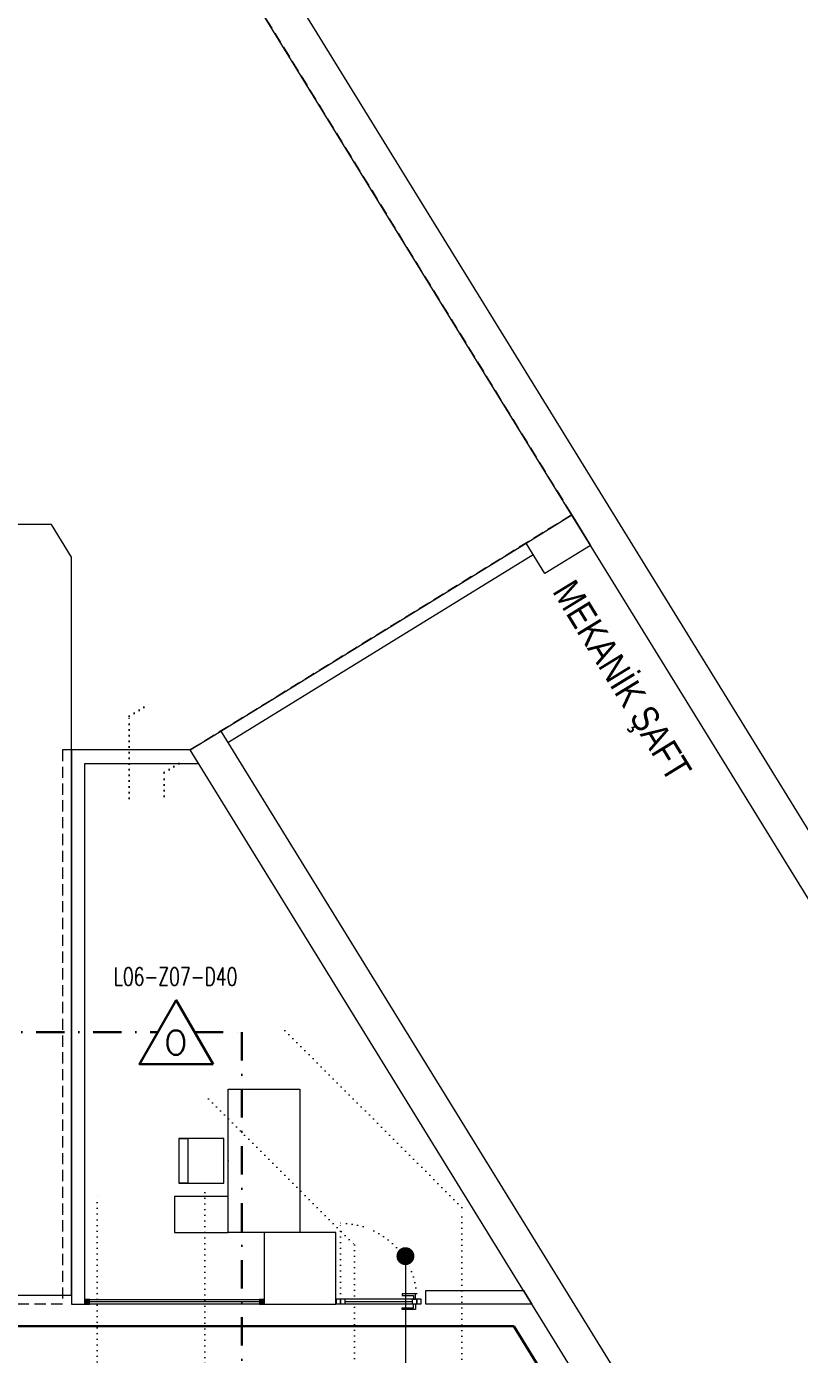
# Model space of a CAD drawing. Header units: metres. Extents: x -19121 to 152404, y -12107 to 29421.
# Drawn here: x 2695 to 3557, y 7134 to 8616 of the extents above; entities that cross this region are included whole.
import ezdxf
from ezdxf.enums import TextEntityAlignment as Align

# ---------------------------------------------------------------- set-up
doc = ezdxf.new("R2010")
doc.units = ezdxf.units.M
doc.header["$LTSCALE"] = 50
doc.header["$MEASUREMENT"] = 0
for name, pattern in [('DASHDOT', [25.4, 12.7, -6.35, 0, -6.35]), ('DOT2', [0.125, 0, -0.125]), ('DOT5', [0.75, 0, -0.75]), ('HIDDEN', [0.375, 0.25, -0.125])]:
    doc.linetypes.add(name, pattern=pattern)
doc.layers.get('0').update_dxf_attribs({"color": 9, "lineweight": 9})
for name, color, linetype, lineweight in [('00', 9, 'Continuous', 9), ('01', 9, 'Continuous', 9), ('05', 9, 'Continuous', 9), ('06B', 9, 'Continuous', 9), ('06D', 9, 'Continuous', 9), ('10', 9, 'Continuous', 9), ('15', 9, 'Continuous', 9), ('20', 9, 'DOT2', 9), ('21', 9, 'Continuous', 9), ('21_mahal200', 9, 'Continuous', 9), ('E-DEDEKTÖR NUMARALARI', 20, 'Continuous', 30), ('E-KABLO', 7, 'Continuous', 30), ('E-OPTİK DUMAN DEDEKTÖRÜ', 7, 'Continuous', 30)]:
    doc.layers.add(name, color=color, linetype=linetype, lineweight=lineweight)
doc.styles.add('E-YAZI', font='txttw.shx', dxfattribs={"height": 200})
doc.styles.add('MuuM_TEXT-STANDART', font='ARIALN.TTF')
doc.dimstyles.new('MuuM_DIM200', dxfattribs={"dimscale": 20, "dimtxt": 2, "dimasz": 1, "dimexe": 1, "dimexo": 1, "dimgap": 1, "dimtad": 1, "dimdec": 1, "dimrnd": 0.5, "dimdsep": 46, "dimtxsty": 'MuuM_TEXT-STANDART', "dimblk": 'ARCHTICK', "dimcen": 0, "dimdle": 0.15, "dimclrd": 256, "dimclre": 256, "dimclrt": 256, "dimadec": 0, "dimazin": 0, "dimtfac": 5, "dimtdec": 1, "dimtix": 1, "dimtmove": 2, "dimatfit": 3, "dimldrblk": 'DOT', "dimfxl": 3, "dimfxlon": 1, "dimtolj": 1, "dimlwd": -1, "dimlwe": -1, "dimarcsym": 0})

# ---------------------------------------------------------------- blocks, each defined once
blk = doc.blocks.new('100_OPTİK DUMAN DEDEKTÖRÜ 085')
at = {"layer": 'E-OPTİK DUMAN DEDEKTÖRÜ', "color": 4}
blk.add_lwpolyline([(2.059, 0), (0, 3.566), (-2.059, 0)], close=True, dxfattribs=at)
at = {"layer": 'E-OPTİK DUMAN DEDEKTÖRÜ', "color": 3, "style": 'E-YAZI'}
blk.add_text('O', height=1.36, dxfattribs=at).set_placement((-0.022, 1.201), align=Align.MIDDLE)
blk = doc.blocks.new('p-kolon_80x80')
blk.add_lwpolyline([(-40, -40), (40, -40), (40, 40), (-40, 40)], close=True)
blk = doc.blocks.new('2.bod.sitatik')
at = {"layer": '01'}
for points in [[(6612.7, -2131.8), (4752.4, -1474.9), (3694.6, -1194.2), (2863.6, 154.4)], [(2885.9, 194.4), (3720.3, -1159.7), (4764.2, -1436.6), (6627.6, -2094.7)]]:
    blk.add_lwpolyline(points, dxfattribs=at)
for points in [[(3324.2, -593.2), (3273.2, -624.7), (3252.2, -590.6), (3303.3, -559.2)], [(2911.6, -800.5), (3399.2, -1591.8), (3464.9, -1609), (3454.7, -1647.6), (3373.6, -1626.4), (2877.6, -821.5), (2911.6, -800.5)]]:
    blk.add_lwpolyline(points, close=True, dxfattribs=at)
blk.add_blockref('p-kolon_80x80', (3000, -1400), dxfattribs=at)
blk = doc.blocks.new('p-sandalye-03')
for points in [[(-5, -25.1), (-5, 24.9), (-55, 24.9), (-55, -25.1), (-5, -25.1)], [(-55, 24.9), (-45, 24.9), (-45, -25.1), (-55, -25.1)]]:
    blk.add_lwpolyline(points)
blk.add_point((0, -0.1))
blk = doc.blocks.new('m-calisma unitesi 02')
at = {"ltscale": 0.5}
blk.add_lwpolyline([(-160, 140), (-160, 80), (-120, 80), (-120, 140)], close=True, dxfattribs=at)
blk.add_lwpolyline([(0, 80), (0, 0), (-160, 0), (-160, 80)], close=True)
at = {"linetype": 'DOT5'}
blk.add_lwpolyline([(-160, 80), (-160, 80)], dxfattribs=at)
at = {"rotation": 270}
blk.add_blockref('p-sandalye-03', (-80, 80), dxfattribs=at)
blk = doc.blocks.new('p-al-01')
at = {"layer": '06B'}
for points in [[(27, 4.3), (27, 10.6), (42, 10.6), (42, 8.7), (29.3, 8.7), (29.3, 8.7), (29.3, 4.3), (27, 4.3)], [(27, -0.7), (27, -6.9), (42, -6.9), (42, -5), (29.3, -5), (29.3, -5), (29.3, -0.7), (27, -0.7)]]:
    blk.add_lwpolyline(points, dxfattribs=at)
at = {"layer": '06D'}
for p, q in [((115.7, 4.3), (28.8, 4.3)), ((28.8, -0.7), (115.7, -0.7))]:
    blk.add_line(p, q, dxfattribs=at)
at = {"layer": '10'}
for points in [[(25.7, -0.7), (25.7, 4.3), (20.7, 4.3), (20.7, -0.7)], [(30.7, -0.7), (30.7, 4.3), (25.7, 4.3), (25.7, -0.7)], [(110.7, -0.7), (110.7, 4.3), (105.7, 4.3), (105.7, -0.7)], [(115.7, -0.7), (115.7, 4.3), (110.7, 4.3), (110.7, -0.7)]]:
    blk.add_lwpolyline(points, close=True, dxfattribs=at)
at = {"layer": '15'}
blk.add_lwpolyline([(105.7, 1.8), (30.7, 1.8)], dxfattribs=at)
at = {"layer": '20'}
blk.add_lwpolyline([(110.7, -0.7), (110.7, -85.7)], dxfattribs=at)
blk.add_arc((110.7, -0.7), 85, 180, 270, dxfattribs=at)
blk = doc.blocks.new('prf-10x10')
blk.add_lwpolyline([(-5, -5), (5, -5), (5, 5), (-5, 5)], close=True)
at = {"color": 255}
blk.add_solid([(-5, -5), (5, -5), (-5, 5), (5, 5)], dxfattribs=at)
at = {"layer": '10'}
blk.add_point((0, 0), dxfattribs=at)
blk = doc.blocks.new('_ArchTick')
at = {"color": 0, "linetype": 'ByBlock', "const_width": 0.15}
blk.add_lwpolyline([(-0.5, -0.5), (0.5, 0.5)], dxfattribs=at)
blk = doc.blocks.new('_Dot')
at = {"color": 0, "linetype": 'ByBlock', "lineweight": -2}
blk.add_line((-0.5, 0), (-1, 0), dxfattribs=at)
at = {"color": 0, "linetype": 'ByBlock', "const_width": 0.5}
blk.add_lwpolyline([(-0.25, 0, 1), (0.25, 0, 1)], format="xyb", close=True, dxfattribs=at)
blk = doc.blocks.new('2.bod.Mimari')
at = {"layer": '00'}
for points in [[(2911.64, -800.47), (3252.18, -590.64)], [(2919.51, -813.24), (3260.05, -603.41)]]:
    blk.add_lwpolyline(points, dxfattribs=at)
for points in [[(2877.58, -821.46), (2745, -821.46), (2745, -1440), (2760, -1440), (2759.94, -1425), (2760, -1425), (2760, -836.46), (2886.83, -836.46)], [(3258.72, -1440), (3140.29, -1440), (3140.29, -1425), (3249.48, -1425)]]:
    blk.add_lwpolyline(points, close=True, dxfattribs=at)
at = {"layer": '06D'}
for points in [[(2340, -1430), (2745, -1430), (2745, -606.29), (2722.64, -570), (2340, -570)], [(2960, -1435), (2960, -1440), (2760, -1440), (2760, -1435)]]:
    blk.add_lwpolyline(points, close=True, dxfattribs=at)
at = {"layer": '06D', "linetype": 'DOT2', "lineweight": -3}
for points in [[(2809.57, -875.17), (2809.57, -783.62), (2833.52, -768.87)], [(2848.45, -873.03), (2848.45, -846.63), (2872.39, -831.87)]]:
    blk.add_lwpolyline(points, dxfattribs=at)
at = {"layer": '06D', "linetype": 'DOT2'}
for points in [[(2897.84, -1210.88), (3060.69, -1373.73), (3060.69, -1715.29, -0.4142136), (2966.19, -1809.79), (1311.79, -1809.79, 0.4142136), (1226.29, -1895.29), (1226.29, -3734.29), (1346.29, -3734.29), (1346.29, -2024.29, -0.4142136), (1440.79, -1929.79), (3095.19, -1929.79, 0.4142136), (3180.69, -1844.29), (3180.69, -1332.19), (2978.61, -1130.11)], [(402.38, -2372, 0.4142136), (372.38, -2402), (372.38, -3732.3), (252.38, -3732.3), (252.38, -2342, -0.4142136), (342.38, -2252), (1048.17, -2252, 0.4142136), (1078.17, -2222), (1078.17, -1719.8, -0.4142136), (1168.17, -1629.8), (2743.84, -1629.8, 0.4142136), (2773.84, -1599.8), (2773.84, -1315.34)], [(2893.84, -1315.34), (2893.84, -1659.8, -0.4142136), (2803.84, -1749.8), (2202.25, -1749.8)]]:
    blk.add_lwpolyline(points, format="xyb", dxfattribs=at)
at = {"layer": '15'}
blk.add_lwpolyline([(2955, -1437.5), (2765, -1437.5)], dxfattribs=at)
at = {"layer": '20', "color": 251, "linetype": 'HIDDEN'}
blk.add_lwpolyline([(1981.24, 154.38), (2863.59, 154.38), (3303.26, -559.16), (2877.58, -821.46), (2735, -821.46), (2735, -1440), (2735, -1440), (2340, -1440), (2340, -1360), (2260, -1360), (2260, -1440), (1640, -1440), (1640, -1360), (1560, -1360), (1560, -1440), (940, -1440), (940, -1360), (860, -1360), (860, -1440), (440, -1440), (440, -892.23)], close=True, dxfattribs=at)
at = {"rotation": 180}
blk.add_blockref('p-al-01', (3155.96, -1435.4), dxfattribs=at)
at = {"layer": '05', "rotation": 90.00000000000001}
blk.add_blockref('m-calisma unitesi 02', (3000, -1200), dxfattribs=at)
at = {"layer": '10', "xscale": 0.5, "yscale": 0.5}
for p in [(2762.5, -1437.5), (2957.5, -1437.5)]:
    blk.add_blockref('prf-10x10', p, dxfattribs=at)
at = {"layer": '21', "style": 'MuuM_TEXT-STANDART'}
blk.add_text('MEKANİK ŞAFT', height=30, rotation=301.52599, dxfattribs=at).set_placement((3280.93, -644.38))
at = {"layer": '21_mahal200'}
blk.add_leader([(3117.66, -1386.49), (3117.66, -1698.61)], dimstyle='MuuM_DIM200', override={"dimasz": 1, "dimfxl": 10}, dxfattribs=at)

msp = doc.modelspace()

# ---------------------------------------------------------------- linework, layer by layer
at = {"layer": 'E-KABLO', "color": 6, "linetype": 'DASHDOT', "ltscale": 0.05}
for p, q in [((1306.35, 7493.49), (2841.39, 7493.49)), ((2882.56, 7493.49), (2935.07, 7493.49)), ((2935.07, 7493.49), (2935.07, 6701.98))]:
    msp.add_line(p, q, dxfattribs=at)
at = {"layer": 'E-KABLO', "color": 5, "linetype": 'Continuous', "ltscale": 0.05}
for p, q in [((2324.48, 7165.52), (3238.56, 7165.52)), ((3238.56, 7165.52), (3354.29, 6977.7))]:
    msp.add_line(p, q, dxfattribs=at)

# ---------------------------------------------------------------- block references
for name in ['2.bod.sitatik', '2.bod.Mimari']:
    msp.add_blockref(name, (0, 8630))
at = {"layer": 'E-OPTİK DUMAN DEDEKTÖRÜ', "xscale": 20, "yscale": 20, "zscale": 20}
msp.add_blockref('100_OPTİK DUMAN DEDEKTÖRÜ 085', (2861.98, 7457.83), dxfattribs=at)

# ---------------------------------------------------------------- texts
at = {"layer": 'E-DEDEKTÖR NUMARALARI', "style": 'E-YAZI', "width": 0.7}
msp.add_text('L06-Z07-D40', height=20, dxfattribs=at).set_placement((2792.18, 7545.54))

doc.saveas('drawing.dxf')
